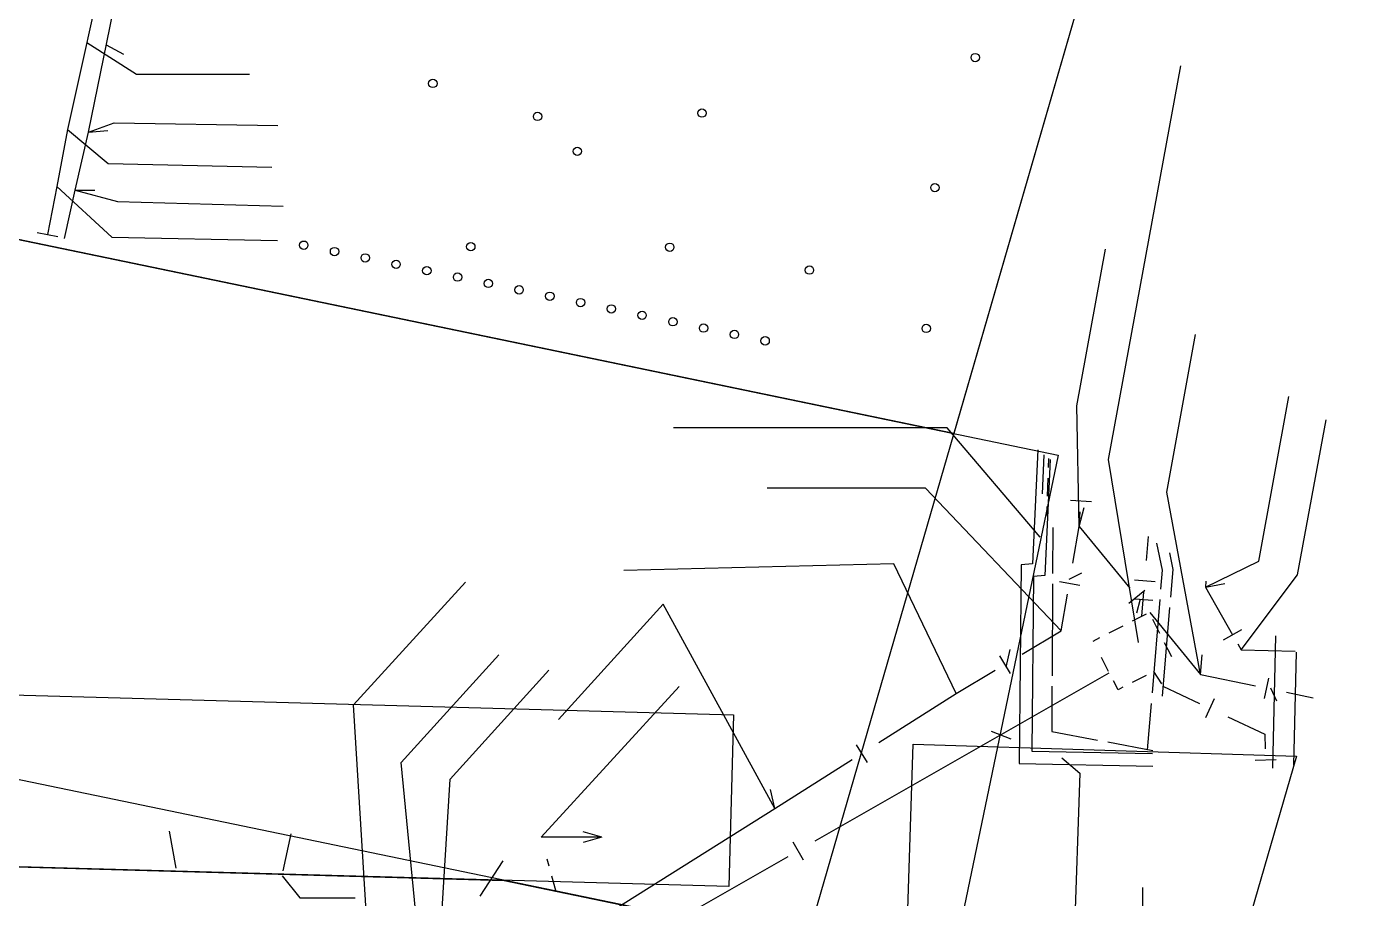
# Model space of a CAD drawing. Header units: metres. Extents: x 3206 to 3701, y 9896 to 11410.
# Drawn here: x 3406.1 to 3469.4, y 10481.7 to 10523.4 of the extents above; entities that cross this region are included whole.
import ezdxf

# ---------------------------------------------------------------- set-up
doc = ezdxf.new("R2010")
doc.units = ezdxf.units.M
for name, color, linetype in [('BOUNDARY', 7, 'Continuous'), ('BUILDING', 7, 'Continuous'), ('CURB', 7, 'Continuous'), ('ELECTR_CABLE', 7, 'Continuous'), ('GAS', 7, 'Continuous'), ('GROUND', 7, 'Continuous'), ('HEAT', 7, 'Continuous'), ('SEWER', 7, 'Continuous'), ('WATER_PIPELINE', 7, 'Continuous')]:
    doc.layers.add(name, color=color, linetype=linetype)

# ---------------------------------------------------------------- blocks, each defined once
blk = doc.blocks.new('МОЖЖЕВЕЛЬНИК_СКАЛЬНЫЙ')
blk.add_circle((0, 0), 0.2)
blk = doc.blocks.new('ЧЕРЕМУХА_ШУБЕРТ')
blk.add_circle((0, 0), 0.2)

msp = doc.modelspace()

# ---------------------------------------------------------------- linework, layer by layer
at = {"layer": 'BOUNDARY'}
msp.add_lwpolyline([(3253.023, 9915.673), (3233.596, 10020.109), (3233.041, 10027.227), (3225.675, 10139.955), (3262.083, 10325.257), (3335.841, 10689.444), (3351.098, 10763.684), (3367.768, 10831.231), (3377.814, 10869.112), (3520.394, 11207.447), (3551.174, 11273.829), (3554.005, 11279.367), (3611.719, 11390.174), (3639.436, 11373.131), (3680.635, 11298.581), (3281.247, 9920.202)], close=True, dxfattribs=at)
at = {"layer": 'BUILDING'}
for points in [[(3379.842, 10518.555), (3455.356, 10502.895), (3450.226, 10478.158), (3374.712, 10493.818)], [(3392.168, 10491.803), (3439.866, 10490.482), (3439.639, 10482.28), (3391.941, 10483.601)], [(3447.834, 10470.331), (3448.432, 10489.088), (3466.737, 10488.505), (3461.346, 10469.9)]]:
    msp.add_lwpolyline(points, close=True, dxfattribs=at)
at = {"layer": 'CURB'}
for points in [[(3454.905, 10502.296), (3454.92, 10502.728)], [(3454.86, 10500.932), (3454.889, 10501.796)], [(3454.829, 10500), (3454.843, 10500.432)], [(3431.054, 10483.258), (3430.961, 10483.6)], [(3431.371, 10482.092), (3431.185, 10482.776)]]:
    msp.add_lwpolyline(points, dxfattribs=at)
at = {"layer": 'ELECTR_CABLE'}
for points in [[(3421.127, 10578.065), (3420.25, 10574.499), (3419.151, 10570.032), (3418.184, 10566.13), (3417.137, 10561.905), (3415.497, 10552.987), (3413.578, 10543.809), (3411.734, 10535), (3409.958, 10526.986), (3408.065, 10518.444), (3407.54, 10515.717), (3407.099, 10513.424)], [(3407.91, 10513.238), (3408.43, 10515.538), (3409.058, 10518.318), (3410.808, 10526.89), (3412.429, 10534.828), (3414.297, 10543.632), (3416.214, 10552.658), (3417.662, 10561.021), (3418.791, 10565.473), (3419.847, 10569.541), (3420.765, 10574.054), (3421.548, 10577.977)], [(3408.984, 10522.593), (3411.349, 10521.08), (3416.744, 10521.08)], [(3409.908, 10522.48), (3410.727, 10522.033)], [(3408.065, 10518.444), (3409.992, 10516.814), (3417.813, 10516.644)], [(3409.058, 10518.318), (3410.278, 10518.756), (3418.099, 10518.641)], [(3409.058, 10518.318), (3409.989, 10518.387)], [(3407.54, 10515.717), (3410.173, 10513.302), (3418.086, 10513.133)], [(3408.43, 10515.538), (3409.364, 10515.547)], [(3408.43, 10515.538), (3410.439, 10515.001), (3418.351, 10514.785)], [(3406.608, 10513.519), (3407.59, 10513.33)], [(3455.101, 10499.43), (3455.091, 10497.239)], [(3460.272, 10496.487), (3460.347, 10497.395), (3460.081, 10498.691)], [(3460.742, 10496.113), (3460.851, 10497.425), (3460.689, 10498.216)], [(3455.089, 10496.739), (3455.069, 10492.356)], [(3459.861, 10491.534), (3460.23, 10495.988)], [(3460.35, 10491.381), (3460.701, 10495.615)], [(3455.067, 10491.856), (3455.057, 10489.693), (3457.238, 10489.284)], [(3459.634, 10488.808), (3459.819, 10491.035)], [(3457.73, 10489.191), (3459.883, 10488.787)], [(3412.914, 10484.934), (3413.237, 10483.156)], [(3418.36, 10483.032), (3418.735, 10484.8)], [(3418.309, 10482.792), (3419.158, 10481.747), (3421.788, 10481.747)], [(3458.562, 10469.755), (3459.412, 10472.71), (3459.412, 10482.236)]]:
    msp.add_lwpolyline(points, dxfattribs=at)
at = {"layer": 'GAS'}
for points in [[(3462.405, 10496.582), (3464.943, 10497.829), (3466.386, 10505.697)], [(3464.101, 10493.595), (3466.798, 10497.176), (3468.156, 10504.577)], [(3462.41, 10496.871), (3462.405, 10496.582), (3463.695, 10494.311)], [(3462.405, 10496.582), (3463.323, 10496.754)], [(3463.26, 10494.064), (3464.129, 10494.558)], [(3463.942, 10493.876), (3464.101, 10493.595), (3466.678, 10493.533)]]:
    msp.add_lwpolyline(points, dxfattribs=at)
at = {"layer": 'GROUND'}
msp.add_lwpolyline([(3526.187, 10765.544), (3450.382, 10503.927), (3379.842, 10518.555), (3379.466, 10516.743), (3357.947, 10521.22), (3367.193, 10565.536), (3348.228, 10569.493), (3338.741, 10524.025), (3338.993, 10523.973), (3332.925, 10494.805), (3375.384, 10485.973), (3376.921, 10493.36), (3392.124, 10490.207), (3391.941, 10483.601), (3428.916, 10482.577), (3443.33, 10479.588), (3375.395, 10245.127)], dxfattribs=at)
at = {"layer": 'HEAT'}
for points in [[(3454.504, 10498.97), (3450.064, 10504.192), (3437.002, 10504.192)], [(3454.396, 10503.137), (3454.145, 10497.699), (3453.599, 10497.655), (3453.498, 10488.167), (3459.89, 10488.04)], [(3454.976, 10502.684), (3454.719, 10497.145), (3454.193, 10497.101), (3454.105, 10488.755), (3459.871, 10488.641)], [(3454.686, 10502.91), (3454.599, 10501.034)], [(3465.608, 10487.935), (3465.757, 10494.253)], [(3466.612, 10488.075), (3466.74, 10493.485)], [(3455.533, 10488.427), (3456.404, 10487.706), (3456.131, 10479.801)]]:
    msp.add_lwpolyline(points, dxfattribs=at)
at = {"layer": 'SEWER'}
for points in [[(3456.372, 10499.483), (3456.247, 10505.251), (3457.619, 10512.731)], [(3462.155, 10492.417), (3460.545, 10501.128), (3461.925, 10508.649)], [(3455.501, 10494.498), (3449.033, 10501.305), (3441.464, 10501.305)], [(3455.959, 10500.737), (3456.948, 10500.68)], [(3456.372, 10499.483), (3456.602, 10500.388)], [(3456.372, 10499.483), (3456.412, 10500.182)], [(3456.066, 10497.729), (3456.372, 10499.483)], [(3456.372, 10499.483), (3458.788, 10496.53)], [(3450.491, 10491.505), (3447.521, 10497.698), (3434.62, 10497.381)], [(3455.422, 10496.856), (3456.397, 10496.685)], [(3455.883, 10496.968), (3456.501, 10497.276)], [(3455.501, 10494.498), (3455.807, 10496.252)], [(3459.498, 10496.428), (3458.731, 10495.801)], [(3441.831, 10486.007), (3436.496, 10495.764), (3431.496, 10490.263)], [(3459.004, 10496.024), (3459.878, 10495.963)], [(3459.281, 10496.005), (3459.111, 10495.336)], [(3459.739, 10495.37), (3462.155, 10492.417)], [(3453.64, 10493.386), (3455.501, 10494.498)], [(3452.885, 10492.756), (3453.073, 10493.612)], [(3425.218, 10475.579), (3423.985, 10488.214), (3428.648, 10493.345)], [(3452.558, 10493.304), (3453.066, 10492.453)], [(3462.155, 10492.417), (3462.237, 10493.347)], [(3425.807, 10478.881), (3426.328, 10487.42), (3431.049, 10492.613)], [(3450.491, 10491.505), (3452.352, 10492.617)], [(3462.155, 10492.417), (3464.791, 10491.872)], [(3433.574, 10484.644), (3430.677, 10484.644), (3437.273, 10491.844)], [(3465.406, 10492.239), (3465.206, 10491.269)], [(3465.504, 10491.774), (3465.793, 10491.148)], [(3446.794, 10489.158), (3450.491, 10491.505)], [(3466.259, 10491.569), (3467.547, 10491.303)], [(3445.715, 10489.046), (3446.245, 10488.21)], [(3441.831, 10486.007), (3445.528, 10488.354)], [(3441.831, 10486.007), (3441.619, 10486.917)], [(3434.16, 10481.192), (3441.831, 10486.007)], [(3433.574, 10484.644), (3432.674, 10484.894)], [(3433.574, 10484.644), (3432.674, 10484.394)], [(3428.851, 10483.513), (3427.741, 10481.824)]]:
    msp.add_lwpolyline(points, dxfattribs=at)
at = {"layer": 'WATER_PIPELINE'}
for points in [[(3459.198, 10493.937), (3457.771, 10502.674), (3461.22, 10521.481)], [(3459.584, 10497.85), (3459.682, 10499.003)], [(3423.152, 10467.637), (3421.721, 10490.956), (3427.059, 10496.829)], [(3459.006, 10496.938), (3460, 10496.852)], [(3459.357, 10495.202), (3459.456, 10496.355)], [(3458.911, 10494.972), (3459.357, 10495.202), (3459.574, 10495.314)], [(3459.861, 10495.051), (3460.203, 10494.387)], [(3457.803, 10494.401), (3458.466, 10494.743)], [(3457.027, 10494.001), (3457.359, 10494.172)], [(3460.432, 10493.943), (3460.774, 10493.28)], [(3457.769, 10492.562), (3457.427, 10493.225)], [(3443.766, 10484.466), (3457.804, 10492.494)], [(3459.559, 10492.372), (3458.895, 10492.03)], [(3459.919, 10492.558), (3460.293, 10491.966)], [(3458.451, 10491.801), (3458.222, 10491.683), (3457.998, 10492.117)], [(3460.362, 10491.856), (3462.115, 10491.03)], [(3462.817, 10491.249), (3462.392, 10490.347)], [(3463.472, 10490.391), (3465.225, 10489.565)], [(3452.171, 10489.704), (3453.103, 10489.339)], [(3465.225, 10489.565), (3465.251, 10488.865)], [(3465.768, 10488.342), (3464.771, 10488.306)], [(3442.688, 10484.422), (3443.183, 10483.556)], [(3428.427, 10475.694), (3442.464, 10483.722)]]:
    msp.add_lwpolyline(points, dxfattribs=at)

# ---------------------------------------------------------------- block references
at = {"layer": 'BUSH'}
for p in [(3451.405, 10521.88), (3425.502, 10520.641), (3438.354, 10519.224), (3432.401, 10517.4), (3449.48, 10515.665), (3419.34, 10512.917), (3420.808, 10512.613), (3427.316, 10512.845), (3436.815, 10512.817), (3422.277, 10512.308), (3423.746, 10512.004), (3443.484, 10511.73), (3425.215, 10511.699), (3426.683, 10511.395), (3428.152, 10511.09), (3429.621, 10510.785), (3431.09, 10510.481), (3432.558, 10510.176), (3434.027, 10509.872), (3435.496, 10509.567), (3436.965, 10509.262), (3438.433, 10508.958), (3439.902, 10508.653), (3449.064, 10508.94), (3441.371, 10508.349)]:
    msp.add_blockref('МОЖЖЕВЕЛЬНИК_СКАЛЬНЫЙ', p, dxfattribs=at)
at = {"layer": 'TREE'}
msp.add_blockref('ЧЕРЕМУХА_ШУБЕРТ', (3430.502, 10519.066), dxfattribs=at)

doc.saveas('drawing.dxf')
